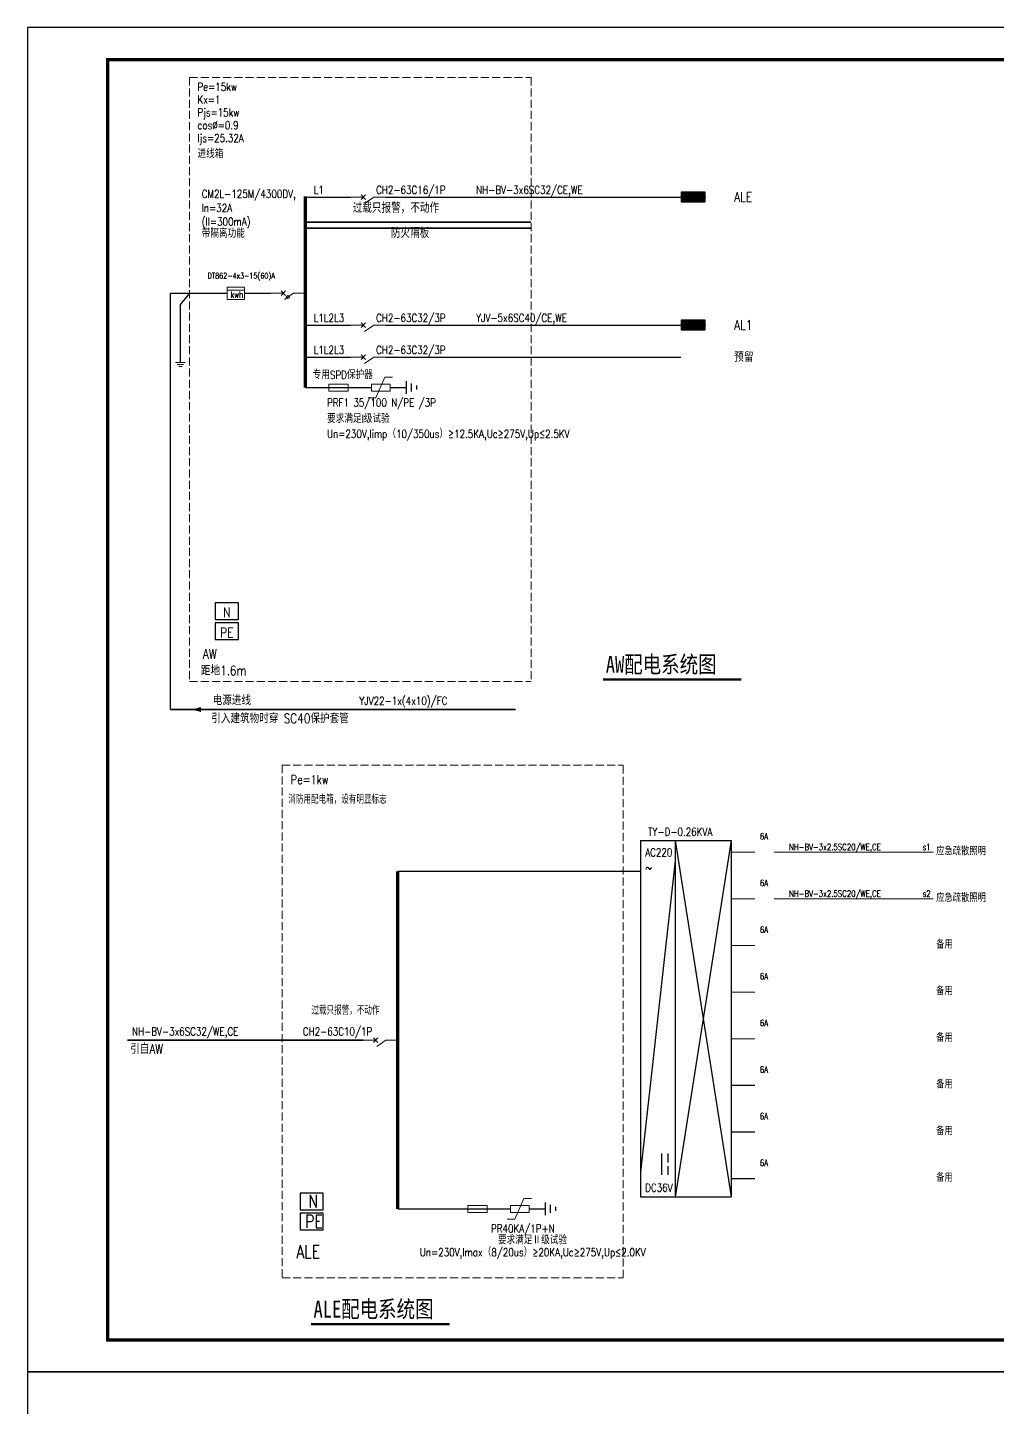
# Model space of a CAD drawing. Extents: x 1680110 to 2699828, y 269661 to 891349.
# Drawn here: x 2361418 to 2391712, y 640124 to 683232 of the extents above; entities that cross this region are included whole.
import ezdxf

# ---------------------------------------------------------------- set-up
doc = ezdxf.new("R2010")
doc.units = 0
doc.header["$LTSCALE"] = 1000
doc.header["$MEASUREMENT"] = 0
doc.linetypes.add('CENTER', pattern=[50.8, 31.75, -6.35, 6.35, -6.35])
doc.linetypes.add('DASH', pattern=[0.35, 0.25, -0.1])
for name, color, linetype in [('DIM_SYMB', 3, 'Continuous'), ('EQUIP-照明', 3, 'Continuous'), ('PUB_TEXT', 7, 'Continuous'), ('PUB_TITLE', 4, 'Continuous'), ('SIG_TEXT', 7, 'Continuous'), ('数字', 3, 'Continuous'), ('文字', 6, 'Continuous'), ('电-ELEMENT', 3, 'Continuous')]:
    doc.layers.add(name, color=color, linetype=linetype)
for name, color, linetype, lineweight in [('有线电视线路', 6, 'CENTER', 50), ('照明平面设备层', 11, 'Continuous', 20), ('照明线路', 1, 'Continuous', 50), ('虚线', 7, 'DASH', 20)]:
    doc.layers.add(name, color=color, linetype=linetype, lineweight=lineweight)
doc.styles.add('_TCH_LABEL', font='COMPLEX', dxfattribs={"bigfont": 'GBCBIG'})
doc.styles.add('_TEL_DIM', font='SIMPLEX', dxfattribs={"width": 0.8, "height": 3.5, "bigfont": 'HZTXT'})
doc.styles.add('ACC', font='txt.shx', dxfattribs={"width": 0.9, "bigfont": 'hztxt.shx'})
doc.styles.add('宋体', font='')
doc.styles.get('宋体').set_extended_font_data('NSimSun')

# ---------------------------------------------------------------- blocks, each defined once
blk = doc.blocks.new('接地')
at = {"layer": '电-ELEMENT'}
for p, q in [((0, 0), (0, -248)), ((99, -248), (-99, -248)), ((62, -326), (-62, -326)), ((32, -411), (-32, -411))]:
    blk.add_line(p, q, dxfattribs=at)
blk = doc.blocks.new('*X27')
at = {"color": 0}
for p, q in [((-250, 33), (-83, 200)), ((-250, 68), (-118, 200)), ((-250, 104), (-154, 200)), ((-250, 139), (-189, 200)), ((-250, 174), (-224, 200)), ((-247, 0), (-47, 200)), ((-212, 0), (-12, 200)), ((-177, 0), (23, 200)), ((-141, 0), (59, 200)), ((-106, 0), (94, 200)), ((-71, 0), (129, 200)), ((-35, 0), (165, 200)), ((0, 0), (200, 200)), ((35, 0), (235, 200)), ((71, 0), (250, 179)), ((106, 0), (250, 144)), ((141, 0), (250, 109)), ((177, 0), (250, 73)), ((212, 0), (250, 38)), ((247, 0), (250, 3))]:
    blk.add_line(p, q, dxfattribs=at)
blk = doc.blocks.new('$equip$00001421')
for p, q in [((0.75, 0.6), (-0.75, 0.6)), ((-0.75, 0.6), (-0.75, 0)), ((-0.75, 0), (0.75, 0)), ((0.75, 0), (0.75, 0.6))]:
    blk.add_line(p, q)
at = {"const_width": 0.6}
blk.add_lwpolyline([(-0.75, 0.3), (0.75, 0.3)], dxfattribs=at)
for p in [(-0.75, 0.3), (0, 0.6), (0, 0), (0.75, 0.3)]:
    blk.add_point(p)
at = {"xscale": 0.00300000000061118, "yscale": 0.00300000000061118, "zscale": 0.00300000000061118}
blk.add_blockref('*X27', (0, 0), dxfattribs=at)
at = {"style": '_TCH_LABEL', "flags": 9}
blk.add_attdef('A', (0, 0), '', height=0.00002, dxfattribs=at)

msp = doc.modelspace()

# ---------------------------------------------------------------- linework, layer by layer
at = {"layer": 'DIM_SYMB', "lineweight": -3, "const_width": 70}
for points in [[(2379395.5, 662862.9), (2383713.6, 662862.9)], [(2370265.8, 642721.7), (2374602.4, 642721.7)]]:
    msp.add_lwpolyline(points, dxfattribs=at)
at = {"layer": 'PUB_TEXT', "const_width": 50}
for points in [[(2370099, 677151.5), (2377145.2, 677151.5)], [(2377145.2, 676962), (2370099, 676962)]]:
    msp.add_lwpolyline(points, dxfattribs=at)
at = {"layer": 'PUB_TITLE'}
for points in [[(2361418.2, 641232.4), (2420818.2, 641232.4), (2420818.2, 683232.4), (2361418.2, 683232.4)], [(2361418.2, 557232.4), (2480218.2, 557232.4), (2480218.2, 641232.4), (2361418.2, 641232.4)]]:
    msp.add_lwpolyline(points, close=True, dxfattribs=at)
at = {"layer": 'PUB_TITLE', "const_width": 100}
msp.add_lwpolyline([(2363918.2, 642232.4), (2419818.2, 642232.4), (2419818.2, 682232.4), (2363918.2, 682232.4)], close=True, dxfattribs=at)
at = {"layer": 'SIG_TEXT'}
for p, q in [((2381646.2, 657203.2), (2380564.7, 647470.6)), ((2381218.6, 648060.8, 13625.5), (2381218.6, 647391.5, 13625.5)), ((2381416.6, 648060.8, 13625.5), (2381416.6, 647777.4, 13625.5)), ((2381416.6, 647664.5, 13625.5), (2381416.6, 647391.5, 13625.5))]:
    msp.add_line(p, q, dxfattribs=at)
for points in [[(2380564.7, 657832.3), (2380564.7, 646701.7)], [(2380564.7, 657832.3), (2383399.2, 657832.3)], [(2381646.2, 657832.3), (2381646.2, 646701.7)], [(2381646.2, 657832.3), (2383399.2, 646701.7)], [(2383399.2, 657832.3), (2381646.2, 646701.7)], [(2383399.2, 657832.3), (2383399.2, 646701.7)], [(2380564.7, 646701.7), (2383399.2, 646701.7)]]:
    msp.add_lwpolyline(points, dxfattribs=at)
at = {"layer": '文字', "linetype": 'ByBlock'}
for p, q in [((2367280, 665264.9), (2367280, 664744.2)), ((2368002.2, 665264.9), (2367280, 665264.9)), ((2368002.2, 664744.2), (2368002.2, 665264.9)), ((2367280, 664744.2), (2368002.2, 664744.2)), ((2367280, 664634.2), (2367280, 664113.5)), ((2368002.2, 664634.2), (2367280, 664634.2)), ((2368002.2, 664113.5), (2368002.2, 664634.2)), ((2367280, 664113.5), (2368002.2, 664113.5))]:
    msp.add_line(p, q, dxfattribs=at)
at = {"layer": '文字'}
for p, q in [((2369933.3, 646817.8), (2369933.3, 646297.6)), ((2370654.9, 646817.8), (2369933.3, 646817.8)), ((2370654.9, 646297.6), (2370654.9, 646817.8)), ((2369933.3, 646297.6), (2370654.9, 646297.6)), ((2369933.3, 646187.7), (2369933.3, 645667.5)), ((2370654.9, 646187.7), (2369933.3, 646187.7)), ((2370654.9, 645667.5), (2370654.9, 646187.7)), ((2369933.3, 645667.5), (2370654.9, 645667.5))]:
    msp.add_line(p, q, dxfattribs=at)
for points, const_width in [([(2370092.8, 677958.6), (2370092.8, 671985.3)], 100), ([(2372978.7, 656870.7), (2372978.7, 646324.3)], 99.9)]:
    msp.add_lwpolyline(points, dxfattribs=dict(at, const_width=const_width))
at = {"layer": '文字', "linetype": 'ByBlock'}
msp.add_solid([(2366548.2, 661927.5), (2366837.9, 661849.8), (2366837.9, 662005.1)], dxfattribs=at)
at = {"layer": '有线电视线路', "linetype": 'CENTER', "ltscale": 0.2, "const_width": 45}
msp.add_lwpolyline([(2366479.6, 674931.8), (2366192.2, 674582.4), (2366192.2, 672765.8)], dxfattribs=at)
at = {"layer": '照明平面设备层', "ltscale": 1200}
for p, q in [((2371520, 677931.8), (2371908.7, 677931.8)), ((2371977.5, 678004.3), (2371839.9, 677859.2)), ((2371839.9, 678004.3), (2371977.5, 677859.2)), ((2372231.3, 677931.8), (2371945, 677735.3)), ((2372231.3, 677931.8), (2372596.7, 677931.8)), ((2367654.6, 675024.8), (2368197.9, 675024.8)), ((2369016.1, 674931.8), (2369404.8, 674931.8)), ((2369336, 675004.3), (2369473.6, 674859.2)), ((2369473.6, 675004.3), (2369336, 674859.2)), ((2369727.4, 674931.8), (2369441, 674735.3)), ((2369727.4, 674931.8), (2370092.8, 674931.8)), ((2371520, 673931.8), (2371908.7, 673931.8)), ((2371977.5, 674004.3), (2371839.9, 673859.2)), ((2371839.9, 674004.3), (2371977.5, 673859.2)), ((2372231.3, 673931.8), (2371945, 673735.3)), ((2372231.3, 673931.8), (2372596.7, 673931.8)), ((2371520, 672931.8), (2371908.7, 672931.8)), ((2371977.5, 673004.3), (2371839.9, 672859.2)), ((2371839.9, 673004.3), (2371977.5, 672859.2)), ((2372231.3, 672931.8), (2371945, 672735.3)), ((2372231.3, 672931.8), (2372596.7, 672931.8)), ((2366042.2, 672765.8), (2366342.2, 672765.8)), ((2366092.2, 672702), (2366292.2, 672702)), ((2366142.2, 672644.6), (2366242.2, 672644.6)), ((2372578.5, 672307.3), (2372298.7, 671668.9)), ((2372578.5, 672307.3), (2372821.8, 672307.3)), ((2372055.5, 671668.9), (2372298.7, 671668.9)), ((2376919.2, 646646.2), (2376639.4, 646007.8)), ((2376919.2, 646646.2), (2377162.5, 646646.2)), ((2376396.1, 646007.8), (2376639.4, 646007.8))]:
    msp.add_line(p, q, dxfattribs=at)
at = {"layer": '照明平面设备层'}
for p, q in [((2371902.9, 651597.5), (2372291.2, 651597.5)), ((2372222.5, 651670), (2372360, 651525)), ((2372360, 651670), (2372222.5, 651525)), ((2372613.6, 651597.5), (2372327.5, 651401.2)), ((2372613.6, 651597.5), (2372978.7, 651597.5))]:
    msp.add_line(p, q, dxfattribs=at)
at = {"layer": '照明平面设备层', "ltscale": 1200}
for points in [[(2367654.6, 675125), (2368197.9, 675125), (2368197.9, 674738.6), (2367654.6, 674738.6)], [(2371429.7, 672094.7), (2370827.6, 672094.7), (2370827.6, 671876), (2371429.7, 671876)], [(2372164.5, 672097.3), (2372164.5, 671873.3), (2372746.4, 671873.3), (2372746.4, 672097.3)], [(2375770.4, 646433.6), (2375168.3, 646433.6), (2375168.3, 646214.9), (2375770.4, 646214.9)], [(2376505.1, 646436.3), (2376505.1, 646212.3), (2377087, 646212.3), (2377087, 646436.3)]]:
    msp.add_lwpolyline(points, close=True, dxfattribs=at)
msp.add_circle((2369547.9, 674808.6), 50, dxfattribs=at)
at = {"layer": '照明线路', "linetype": 'ByBlock'}
for points, const_width in [([(2371520, 677931.8), (2370092.8, 677931.8)], 45), ([(2372596.7, 677931.8), (2381833.3, 677931.8)], 45), ([(2367654.6, 674931.8), (2365879.6, 674931.8)], 45), ([(2369016.1, 674931.8), (2368197.9, 674931.8)], 45), ([(2371520, 673931.8), (2370092.8, 673931.8)], 45), ([(2372596.7, 673931.8), (2381833.3, 673931.8)], 45), ([(2371520, 672931.8), (2370092.8, 672931.8)], 45), ([(2372596.7, 672931.8), (2381833.3, 672931.8)], 45), ([(2370092.8, 671985.3), (2371316, 671985.3)], 45), ([(2371316, 671985.3), (2372164.5, 671985.3)], 45), ([(2383399.2, 657468.6), (2384143.1, 657468.6)], 36), ([(2384738.5, 657468.6), (2389714.6, 657468.6)], 36), ([(2372978.7, 656870.7), (2380564.7, 656870.7)], 45), ([(2383399.2, 656011.9), (2384143.1, 656011.9)], 36), ([(2384738.5, 656011.9), (2389714.6, 656011.9)], 36), ([(2383399.2, 654555.2), (2384143.1, 654555.2)], 36), ([(2383399.2, 653098.5), (2384143.1, 653098.5)], 36), ([(2371902.9, 651597.5), (2364535.4, 651597.5)], 45), ([(2383399.2, 651641.8), (2384143.1, 651641.8)], 36), ([(2383399.2, 650185), (2384143.1, 650185)], 36), ([(2383399.2, 648728.3), (2384143.1, 648728.3)], 36), ([(2383399.2, 647271.6), (2384143.1, 647271.6)], 36), ([(2372978.7, 646324.3), (2375656.7, 646324.3)], 45), ([(2375656.7, 646324.3), (2376505.1, 646324.3)], 45)]:
    msp.add_lwpolyline(points, dxfattribs=dict(at, const_width=const_width))
at = {"layer": '照明线路', "ltscale": 0.8, "const_width": 45}
for points in [[(2365879.6, 674931.8), (2365879.6, 661927.5)], [(2365879.6, 661927.5), (2376665.6, 661927.5)]]:
    msp.add_lwpolyline(points, dxfattribs=at)
at = {"layer": '虚线'}
for p, q in [((2366479.6, 681676.9), (2366479.6, 662802.9)), ((2366479.6, 681676.9), (2377145.2, 681676.9)), ((2377145.2, 681676.9), (2377145.2, 662802.9)), ((2366479.6, 662802.9), (2377145.2, 662802.9)), ((2369368.6, 660188.3), (2369368.6, 644176.3)), ((2369368.6, 660188.3), (2380024.9, 660188.3)), ((2380024.9, 644176.3), (2380024.9, 660188.3)), ((2369368.6, 644176.3), (2380024.9, 644176.3))]:
    msp.add_line(p, q, dxfattribs=at)

# ---------------------------------------------------------------- block references
at = {"layer": 'EQUIP-照明', "xscale": 500.0000000001731, "yscale": 500.0000000001731, "zscale": 500.0000000001731, "rotation": 4.768187076096535e-05}
for p in [(2382208.3, 677787.1), (2382208.3, 673787.1)]:
    msp.add_blockref('$equip$00001421', p, dxfattribs=at)
at = {"layer": '照明线路', "linetype": 'ByBlock', "xscale": 1.999997999984771, "yscale": 1.999997999984771, "zscale": 1.999997999984771, "rotation": 90}
for p in [(2372746.4, 671985.3), (2377087, 646324.3)]:
    msp.add_blockref('接地', p, dxfattribs=at)

# ---------------------------------------------------------------- texts
at = {"layer": 'DIM_SYMB', "color": 7, "style": '宋体', "width": 0.8}
for s, p in [('AW配电系统图', (2379479.7, 663073.8)), ('ALE配电系统图', (2370350, 642932.6))]:
    msp.add_text(s, height=528.69, dxfattribs=at).set_placement(p)
at = {"layer": 'SIG_TEXT', "style": '_TEL_DIM', "width": 0.8}
for s, p in [('TY-D-0.26KVA', (2380802.1, 657981.6)), ('AC220', (2380710.4, 657338)), ('~', (2380718.1, 656861.9, 32361.8)), ('DC36V', (2380710.4, 646864))]:
    msp.add_text(s, height=250, dxfattribs=at).set_placement(p)
at = {"layer": '数字', "linetype": 'ByBlock'}
for s, height, style, width, p in [('Pe=15kw', 250, '_TEL_DIM', 0.8, (2366722.9, 681256.7)), ('Kx=1', 250, '_TEL_DIM', 0.8, (2366722.9, 680856.7)), ('Pjs=15kw', 250, '_TEL_DIM', 0.8, (2366722.9, 680456.7)), ('cos%%C=0.9', 250, '_TEL_DIM', 0.8, (2366722.9, 680056.7)), ('Ijs=25.32A', 250, '_TEL_DIM', 0.8, (2366722.9, 679656.7)), ('进线箱', 250, '_TEL_DIM', 0.8, (2366722.9, 679159.2)), ('CM2L-125M/4300DV,', 250, '_TEL_DIM', 0.8, (2366856.2, 677912.6)), ('L1', 250, '_TEL_DIM', 0.8, (2370354.2, 678036.7)), ('CH2-63C16/1P', 250, '_TEL_DIM', 0.8, (2372304.9, 678036.7)), ('NH-BV-3x6SC32/CE,WE', 250, '_TEL_DIM', 0.8, (2375429.7, 678036.7)), ('In=32A', 250, '_TEL_DIM', 0.8, (2366856.2, 677471.7)), ('过载只报警，不动作', 277.53, '_TEL_DIM', 0.8, (2371575, 677448.8)), ('(Il=300mA)', 250, '_TEL_DIM', 0.8, (2366856.2, 677045.6)), ('带隔离功能', 250, '_TEL_DIM', 0.8, (2366856.2, 676674)), ('防火隔板', 277.53, '_TEL_DIM', 0.8, (2372767.5, 676665.5)), ('DT862-4x3-15(60)A', 175, '_TEL_DIM', 0.8, (2367041.1, 675391.5)), ('kwh', 200, '_TEL_DIM', 0.8, (2367758, 674786.8)), ('L1L2L3', 250, '_TEL_DIM', 0.8, (2370354.2, 674036.7)), ('CH2-63C32/3P', 250, '_TEL_DIM', 0.8, (2372304.9, 674036.7)), ('YJV-5x6SC40/CE,WE', 250, '_TEL_DIM', 0.8, (2375429.7, 674036.7)), ('L1L2L3', 250, '_TEL_DIM', 0.8, (2370354.2, 673036.7)), ('CH2-63C32/3P', 250, '_TEL_DIM', 0.8, (2372304.9, 673036.7)), ('专用SPD保护器', 250, '_TEL_DIM', 0.8, (2370323, 672256.5)), ('PRF1 35/100 N/PE /3P', 250, '_TEL_DIM', 0.8, (2370771.6, 671392)), ('要求满足I级试验', 250, '_TEL_DIM', 0.8, (2370771.6, 670884.2)), ('Un=230V,Iimp（10/350us）≥12.5KA,Uc≥275V,Up≤2.5KV', 250, '_TEL_DIM', 0.8, (2370771.6, 670414)), ('YJV22-1x(4x10)/FC', 250, '_TEL_DIM', 0.8, (2371780.9, 662074)), ('Pe=1kw', 277.53, '_TEL_DIM', 0.8, (2369638.8, 659599.1)), ('消防用配电箱，设有明显标志', 250, 'ACC', 0.7, (2369562.4, 658988.5)), ('6A', 200, '_TEL_DIM', 0.8, (2384291, 657862.6)), ('NH-BV-3x2.5SC20/WE,CE', 200, '_TEL_DIM', 0.8, (2385205.8, 657532.7)), ('s1', 200, '_TEL_DIM', 0.8, (2389372.7, 657532.7)), ('6A', 200, '_TEL_DIM', 0.8, (2384291, 656405.9)), ('NH-BV-3x2.5SC20/WE,CE', 200, '_TEL_DIM', 0.8, (2385205.8, 656076)), ('s2', 200, '_TEL_DIM', 0.8, (2389372.7, 656076)), ('6A', 200, '_TEL_DIM', 0.8, (2384291, 654949.2)), ('6A', 200, '_TEL_DIM', 0.8, (2384291, 653492.5)), ('过载只报警，不动作', 250, 'ACC', 0.7, (2370284.9, 652397.3)), ('6A', 200, '_TEL_DIM', 0.8, (2384291, 652035.7)), ('NH-BV-3x6SC32/WE,CE', 249.78, '_TEL_DIM', 0.8, (2364681.1, 651743.8)), ('CH2-63C10/1P', 249.78, '_TEL_DIM', 0.8, (2370017.2, 651743.8)), ('6A', 200, '_TEL_DIM', 0.8, (2384291, 650579)), ('6A', 200, '_TEL_DIM', 0.8, (2384291, 649122.3)), ('6A', 200, '_TEL_DIM', 0.8, (2384291, 647665.6)), ('PR40KA/1P+N', 250, '_TEL_DIM', 0.8, (2375893, 645587.3, 0)), ('要求满足Ⅱ级试验', 250, '_TEL_DIM', 0.8, (2376109.3, 645223.6, 0)), ('Un=230V,Imax（8/20us）≥20KA,Uc≥275V,Up≤2.0KV', 250, '_TEL_DIM', 0.8, (2373670.2, 644844.6, 0))]:
    msp.add_text(s, height=height, dxfattribs=dict(at, style=style, width=width)).set_placement(p)
at = {"layer": '文字', "linetype": 'ByBlock', "style": '_TEL_DIM', "width": 0.8}
for s, height, p in [('ALE', 300, (2383493.3, 677788.7)), ('AL1', 300, (2383493.3, 673788.7)), ('预留', 300, (2383493.3, 672788.7)), ('N', 300, (2367532.2, 664813.2)), ('PE', 300, (2367434.9, 664182.6)), ('AW', 300, (2366896.1, 663515.2)), ('距地1.6m', 300, (2366832.5, 662995.2)), ('电源进线', 300, (2367198.4, 662065.2)), ('引入建筑物时穿 SC40保护套管', 300, (2367154, 661501.3)), ('应急疏散照明', 240, (2389798.5, 657377)), ('应急疏散照明', 240, (2389798.5, 655920.3)), ('备用', 240, (2389798.5, 654463.6)), ('备用', 240, (2389798.5, 653006.8)), ('备用', 240, (2389798.5, 651550.1)), ('引自AW', 299.74, (2364622.6, 651171.3)), ('备用', 240, (2389798.5, 650093.4)), ('备用', 240, (2389798.5, 648636.7)), ('备用', 240, (2389798.5, 647179.9)), ('N', 399.6, (2370185.2, 646366.6)), ('PE', 399.65, (2370088, 645736.5)), ('ALE', 399.65, (2369809.5, 644790.7))]:
    msp.add_text(s, height=height, dxfattribs=at).set_placement(p)

doc.saveas('drawing.dxf')
